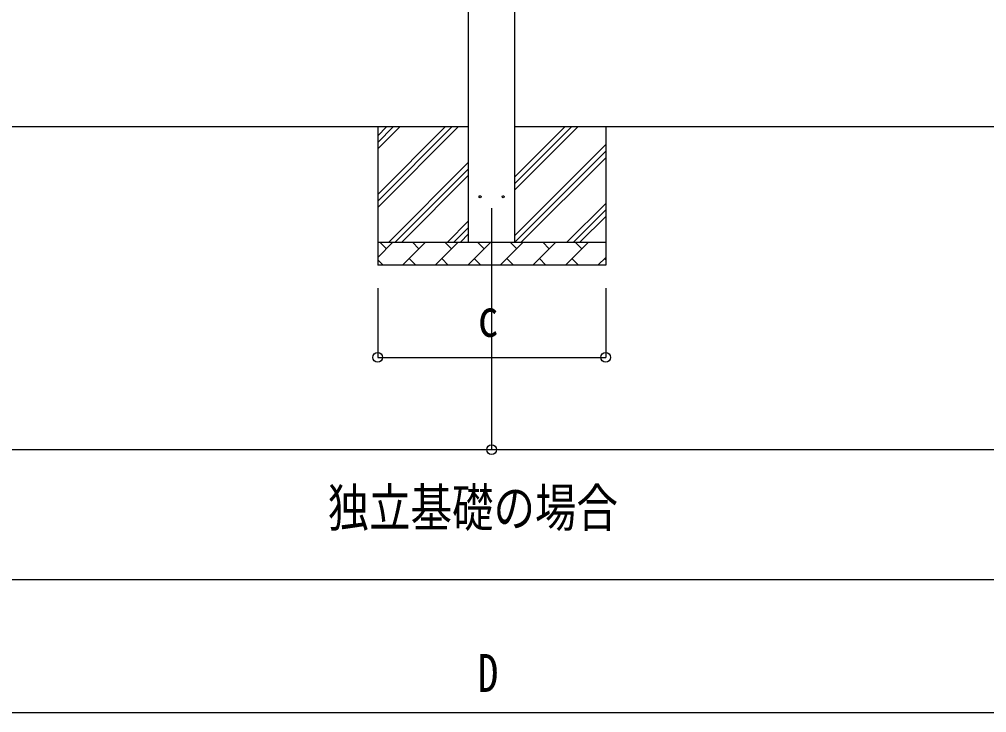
# Model space of a CAD drawing. Units: millimetres, scale not verified. Extents: x -21025 to 21025, y -14850 to 14850.
# Drawn here: x -12512 to -8312, y -6191 to -3184 of the extents above; entities that cross this region are included whole.
import ezdxf
from ezdxf.enums import TextEntityAlignment as Align

# ---------------------------------------------------------------- set-up
doc = ezdxf.new("R2010")
doc.units = ezdxf.units.MM
doc.header["$LTSCALE"] = 60
for name, color, linetype in [('0-2_USER1', 3, 'Continuous'), ('0-3_YKK_11', 7, 'Continuous'), ('0-4_YKK_12', 2, 'Continuous'), ('0-5_YKK_13', 4, 'Continuous'), ('0-6_YKK_A1', 4, 'Continuous'), ('0-7_YKK_D', 6, 'Continuous')]:
    doc.layers.add(name, color=color, linetype=linetype)
doc.styles.add('ＭＳ ゴシック', font='')
doc.styles.get('ＭＳ ゴシック').set_extended_font_data('MS Gothic')

msp = doc.modelspace()

# ---------------------------------------------------------------- linework, layer by layer
at = {"layer": '0-3_YKK_11'}
msp.add_line((4456.4, -5615), (-17289.13, -5615), dxfattribs=at)
at = {"layer": '0-4_YKK_12'}
msp.add_line((-10461.9, -4003), (-10461.9, -4503), dxfattribs=at)
at = {"layer": '0-5_YKK_13'}
for centre in [(-10511.9, -3953), (-10411.9, -3953)]:
    msp.add_circle(centre, 4.5, dxfattribs=at)
at = {"layer": '0-6_YKK_A1'}
for p, q in [((-10561.9, -4150), (-10561.9, -1364)), ((-10361.9, -1364), (-10361.9, -4150)), ((-10561.9, -3650), (-15735.9, -3650)), ((-10956.4, -3650), (-10956.4, -4250)), ((-10956.4, -4000.05), (-10606.35, -3650)), ((-10956.4, -3971.77), (-10634.64, -3650)), ((-10956.4, -3943.48), (-10662.92, -3650)), ((-10956.4, -3745.49), (-10860.91, -3650)), ((-10956.4, -3717.21), (-10889.2, -3650)), ((-10956.4, -3688.92), (-10917.48, -3650)), ((-5187.9, -3650), (-10361.9, -3650)), ((-10361.9, -3924.67), (-10087.24, -3650)), ((-10361.9, -3868.1), (-10143.8, -3650)), ((-10361.9, -3896.38), (-10115.52, -3650)), ((-9966.4, -3650), (-9966.4, -4250)), ((-10361.9, -4122.66), (-9966.4, -3727.16)), ((-10360.96, -4150), (-9966.4, -3755.44)), ((-10908.36, -4150), (-10561.9, -3803.54)), ((-10332.68, -4150), (-9966.4, -3783.73)), ((-10880.08, -4150), (-10561.9, -3831.82)), ((-10851.79, -4150), (-10561.9, -3860.11)), ((-10134.69, -4150), (-9966.4, -3981.72)), ((-10106.4, -4150), (-9966.4, -4010)), ((-10653.8, -4150), (-10561.9, -4058.1)), ((-10078.12, -4150), (-9966.4, -4038.28)), ((-10625.52, -4150), (-10561.9, -4086.38)), ((-10597.24, -4150), (-10561.9, -4114.67)), ((-10956.4, -4150), (-9966.4, -4150)), ((-10956.4, -4216.47), (-10889.93, -4150)), ((-10918.48, -4178.55), (-10947.04, -4150)), ((-10848.51, -4250), (-10748.51, -4150)), ((-10777.06, -4178.55), (-10805.62, -4150)), ((-10707.09, -4250), (-10607.09, -4150)), ((-10635.64, -4178.55), (-10664.2, -4150)), ((-10565.67, -4250), (-10465.67, -4150)), ((-10494.22, -4178.55), (-10522.77, -4150)), ((-10424.25, -4250), (-10324.25, -4150)), ((-10352.8, -4178.55), (-10381.35, -4150)), ((-10282.82, -4250), (-10182.82, -4150)), ((-10211.38, -4178.55), (-10239.93, -4150)), ((-10141.4, -4250), (-10041.4, -4150)), ((-10069.96, -4178.55), (-10098.51, -4150)), ((-10956.4, -4226.42), (-10932.82, -4250)), ((-10819.96, -4221.45), (-10791.4, -4250)), ((-10678.54, -4221.45), (-10649.98, -4250)), ((-10537.11, -4221.45), (-10508.56, -4250)), ((-10395.69, -4221.45), (-10367.14, -4250)), ((-10254.27, -4221.45), (-10225.72, -4250)), ((-10112.85, -4221.45), (-10084.3, -4250)), ((-9999.98, -4250), (-9966.4, -4216.42)), ((-9971.43, -4221.45), (-9966.4, -4226.47)), ((-9966.4, -4250), (-10956.4, -4250))]:
    msp.add_line(p, q, dxfattribs=at)
at = {"layer": '0-7_YKK_D'}
for p, q in [((-10956.4, -4350), (-10956.4, -4651)), ((-10461.9, -4350), (-10461.9, -5051)), ((-10461.9, -4350), (-10461.9, -5051)), ((-9966.4, -4350), (-9966.4, -4651)), ((-10956.4, -4650), (-9966.4, -4650)), ((-15798.4, -5050), (-10461.9, -5050)), ((-10461.9, -5050), (-5125.4, -5050)), ((-15646.9, -6190.89), (-5276.9, -6190.89))]:
    msp.add_line(p, q, dxfattribs=at)
for centre in [(-10956.4, -4650), (-9966.4, -4650), (-10461.9, -5050), (-10461.9, -5050)]:
    msp.add_circle(centre, 21.25, dxfattribs=at)

# ---------------------------------------------------------------- texts
at = {"layer": '0-2_USER1', "style": 'ＭＳ ゴシック', "width": 0.8}
msp.add_text('独立基礎の場合', height=165, dxfattribs=at).set_placement((-11173.65, -5433.89), align=Align.BOTTOM_LEFT)
at = {"layer": '0-7_YKK_D', "style": 'ＭＳ ゴシック', "width": 0.8}
for s, p in [('c', (-10521.4, -4610)), ('D', (-10521.9, -6150.89))]:
    msp.add_text(s, height=165, dxfattribs=at).set_placement(p, align=Align.BOTTOM_LEFT)

doc.saveas('drawing.dxf')
